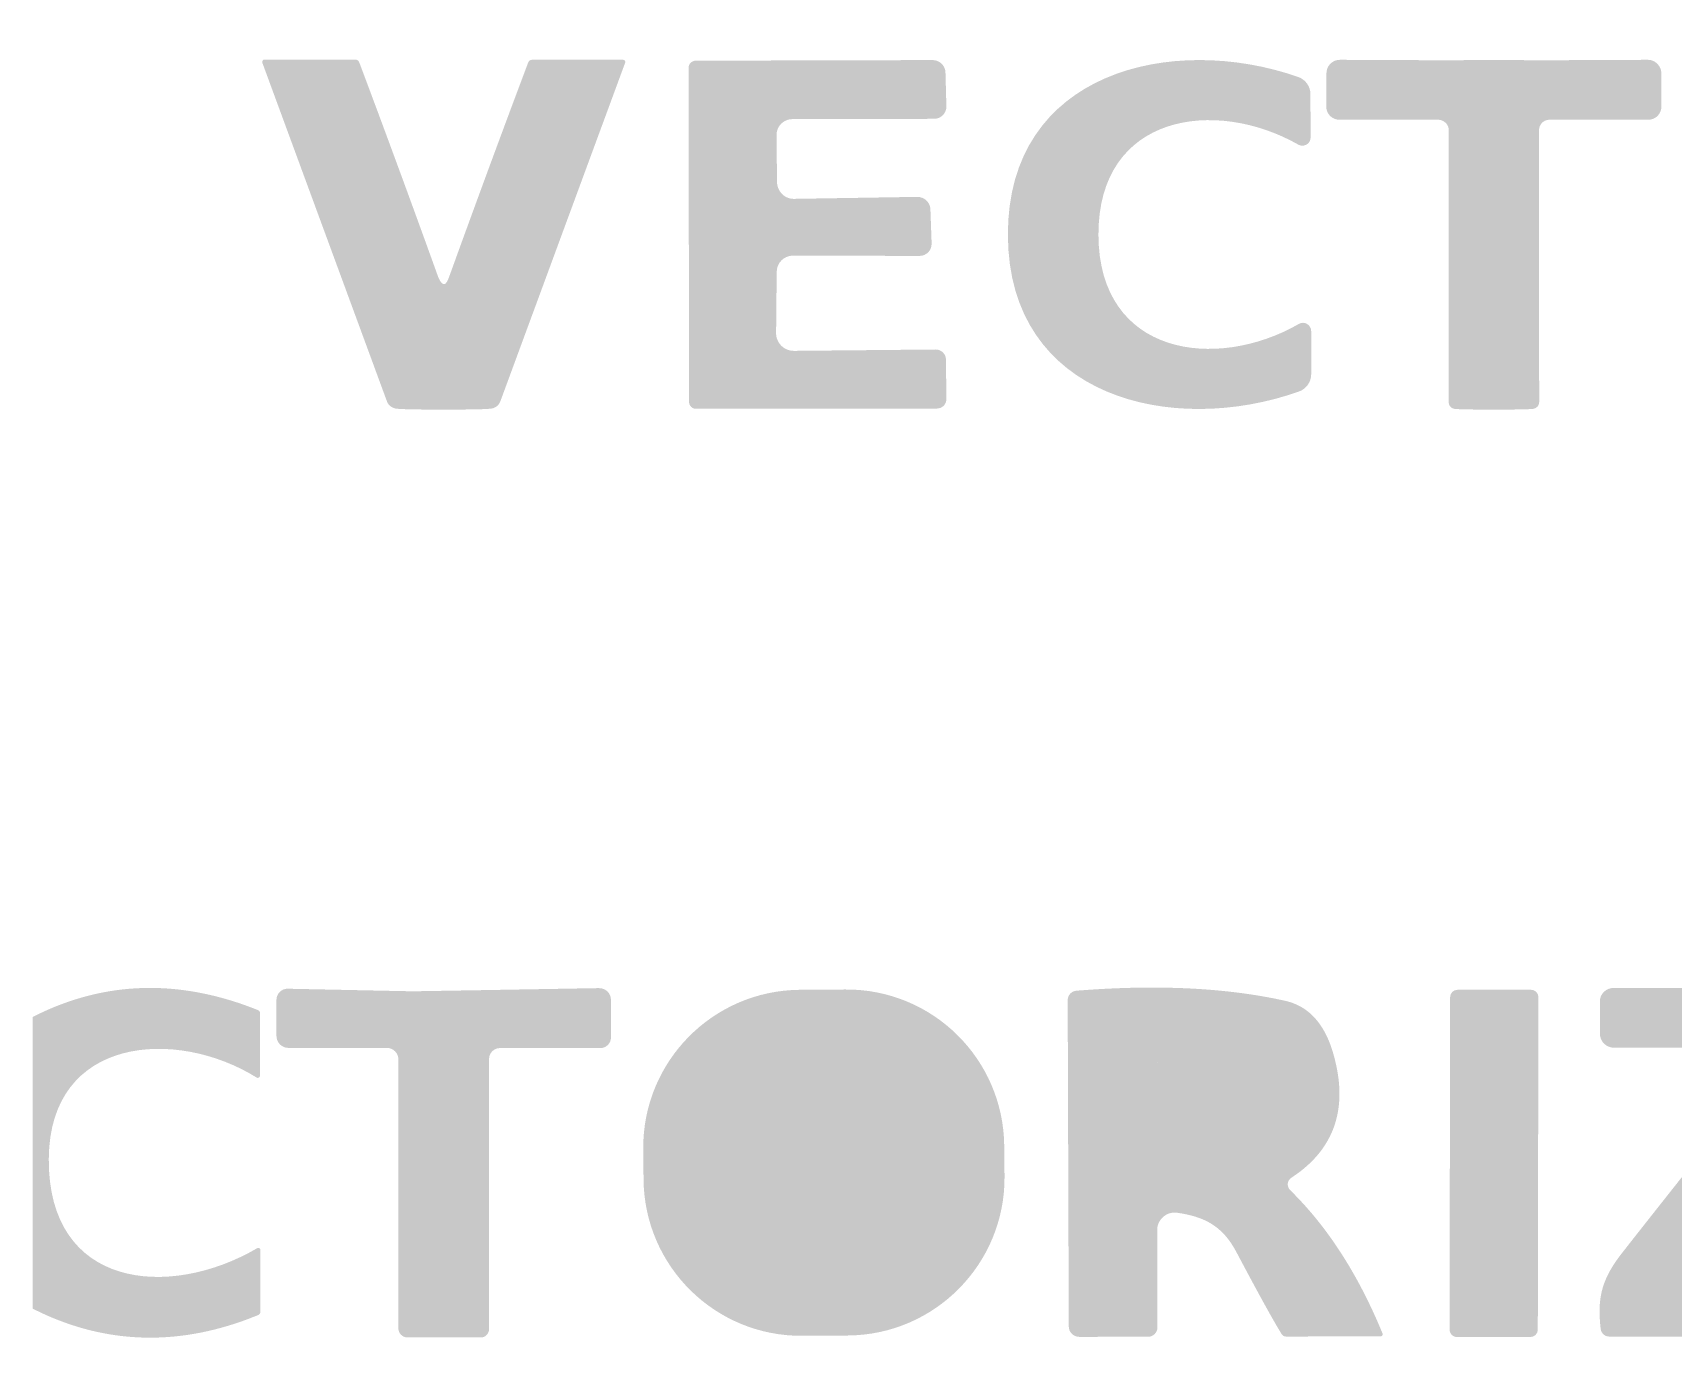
# Model space of a CAD drawing. Extents: x 0 to 650, y 0 to 488.
# Drawn here: x 0 to 107.8, y 266.3 to 353.8 of the extents above; entities that cross this region are included whole.
import ezdxf

# ---------------------------------------------------------------- set-up
doc = ezdxf.new("R2010")
doc.units = 0
doc.linetypes.add('Solid', pattern=[0])
doc.layers.add('Layer 1', color=7, linetype='Solid', lineweight=0)

msp = doc.modelspace()

# ---------------------------------------------------------------- hatches: boundary and pattern name
at = {"layer": 'Layer 1', "linetype": 'Solid', "lineweight": 0}
h = msp.add_hatch(color=8, dxfattribs=at)
edge = h.paths.add_edge_path(flags=0)
edge.add_spline(control_points=[(64.07, 340.47), (64.04, 351.21), (74.87, 353.75), (83.15, 350.85)], knot_values=[0, 0, 0, 0, 1, 1, 1, 1], degree=3, periodic=0)
edge.add_spline(control_points=[(83.15, 350.85), (83.63, 350.68), (83.95, 350.23), (83.95, 349.72)], knot_values=[0, 0, 0, 0, 1, 1, 1, 1], degree=3, periodic=0)
edge.add_line((83.95, 349.72), (83.96, 346.88))
edge.add_line((83.96, 346.88), (83.96, 346.88))
edge.add_spline(control_points=[(83.96, 346.88), (83.97, 346.68), (83.86, 346.51), (83.7, 346.41)], knot_values=[0, 0, 0, 0, 1, 1, 1, 1], degree=3, periodic=0)
edge.add_spline(control_points=[(83.7, 346.41), (83.53, 346.31), (83.33, 346.31), (83.16, 346.4)], knot_values=[0, 0, 0, 0, 1, 1, 1, 1], degree=3, periodic=0)
edge.add_spline(control_points=[(83.16, 346.4), (77.69, 349.52), (70, 348.41), (70.02, 340.48)], knot_values=[0, 0, 0, 0, 1, 1, 1, 1], degree=3, periodic=0)
edge.add_spline(control_points=[(70.02, 340.48), (70.04, 332.55), (77.73, 331.48), (83.19, 334.62)], knot_values=[0, 0, 0, 0, 1, 1, 1, 1], degree=3, periodic=0)
edge.add_spline(control_points=[(83.19, 334.62), (83.36, 334.72), (83.56, 334.72), (83.73, 334.62)], knot_values=[0, 0, 0, 0, 1, 1, 1, 1], degree=3, periodic=0)
edge.add_spline(control_points=[(83.73, 334.62), (83.89, 334.52), (84, 334.35), (84, 334.15)], knot_values=[0, 0, 0, 0, 1, 1, 1, 1], degree=3, periodic=0)
edge.add_line((84, 334.15), (84, 331.31))
edge.add_spline(control_points=[(84, 331.31), (84, 330.81), (83.68, 330.35), (83.2, 330.18)], knot_values=[0, 0, 0, 0, 1, 1, 1, 1], degree=3, periodic=0)
edge.add_spline(control_points=[(83.2, 330.18), (74.93, 327.23), (64.1, 329.72), (64.07, 340.47)], knot_values=[0, 0, 0, 0, 1, 1, 1, 1], degree=3, periodic=0)
h = msp.add_hatch(color=8, dxfattribs=at)
edge = h.paths.add_edge_path(flags=0)
edge.add_spline(control_points=[(26.99, 328.99), (24.26, 328.99), (23.84, 329.06)], knot_values=[0, 0, 0, 1, 1, 1], degree=2, periodic=0)
edge.add_spline(control_points=[(23.84, 329.06), (23.58, 329.11), (23.36, 329.28), (23.27, 329.53)], knot_values=[0, 0, 0, 0, 1, 1, 1, 1], degree=3, periodic=0)
edge.add_line((23.27, 329.53), (15.08, 351.79))
edge.add_spline(control_points=[(15.08, 351.79), (15.07, 351.84), (15.07, 351.89), (15.1, 351.93)], knot_values=[0, 0, 0, 0, 1, 1, 1, 1], degree=3, periodic=0)
edge.add_spline(control_points=[(15.1, 351.93), (15.12, 351.97), (15.17, 351.99), (15.21, 351.99)], knot_values=[0, 0, 0, 0, 1, 1, 1, 1], degree=3, periodic=0)
edge.add_line((15.21, 351.99), (21.19, 351.99))
edge.add_line((21.19, 351.99), (21.19, 351.99))
edge.add_spline(control_points=[(21.19, 351.99), (21.31, 351.99), (21.41, 351.92), (21.45, 351.81)], knot_values=[0, 0, 0, 0, 1, 1, 1, 1], degree=3, periodic=0)
edge.add_spline(control_points=[(21.45, 351.81), (24.04, 344.92), (26.6, 337.81)], knot_values=[0, 0, 0, 1, 1, 1], degree=2, periodic=0)
edge.add_spline(control_points=[(26.6, 337.81), (26.8, 337.24), (27.04, 337.24)], knot_values=[0, 0, 0, 1, 1, 1], degree=2, periodic=0)
edge.add_spline(control_points=[(27.04, 337.24), (27.19, 337.24), (27.39, 337.81)], knot_values=[0, 0, 0, 1, 1, 1], degree=2, periodic=0)
edge.add_spline(control_points=[(27.39, 337.81), (29.96, 344.92), (32.55, 351.8)], knot_values=[0, 0, 0, 1, 1, 1], degree=2, periodic=0)
edge.add_line((32.55, 351.8), (32.55, 351.8))
edge.add_spline(control_points=[(32.55, 351.8), (32.59, 351.91), (32.7, 351.98), (32.81, 351.98)], knot_values=[0, 0, 0, 0, 1, 1, 1, 1], degree=3, periodic=0)
edge.add_line((32.81, 351.98), (38.79, 351.98))
edge.add_line((38.79, 351.98), (38.79, 351.98))
edge.add_spline(control_points=[(38.79, 351.98), (38.84, 351.98), (38.88, 351.96), (38.91, 351.92)], knot_values=[0, 0, 0, 0, 1, 1, 1, 1], degree=3, periodic=0)
edge.add_spline(control_points=[(38.91, 351.92), (38.93, 351.88), (38.94, 351.83), (38.92, 351.78)], knot_values=[0, 0, 0, 0, 1, 1, 1, 1], degree=3, periodic=0)
edge.add_line((38.92, 351.78), (30.72, 329.53))
edge.add_line((30.72, 329.53), (30.72, 329.53))
edge.add_spline(control_points=[(30.72, 329.53), (30.62, 329.28), (30.41, 329.1), (30.15, 329.06)], knot_values=[0, 0, 0, 0, 1, 1, 1, 1], degree=3, periodic=0)
edge.add_spline(control_points=[(30.15, 329.06), (29.72, 328.99), (26.99, 328.99)], knot_values=[0, 0, 0, 1, 1, 1], degree=2, periodic=0)
h = msp.add_hatch(color=8, dxfattribs=at)
edge = h.paths.add_edge_path(flags=0)
edge.add_line((59.33, 332.94), (59.33, 332.94))
edge.add_spline(control_points=[(59.33, 332.94), (59.69, 332.94), (60, 332.65), (60, 332.28)], knot_values=[0, 0, 0, 0, 1, 1, 1, 1], degree=3, periodic=0)
edge.add_line((60, 332.28), (60.03, 329.69))
edge.add_line((60.03, 329.69), (60.03, 329.69))
edge.add_spline(control_points=[(60.03, 329.69), (60.03, 329.52), (59.97, 329.36), (59.85, 329.24)], knot_values=[0, 0, 0, 0, 1, 1, 1, 1], degree=3, periodic=0)
edge.add_spline(control_points=[(59.85, 329.24), (59.74, 329.13), (59.58, 329.06), (59.41, 329.06)], knot_values=[0, 0, 0, 0, 1, 1, 1, 1], degree=3, periodic=0)
edge.add_line((59.41, 329.06), (43.56, 329.05))
edge.add_line((43.56, 329.05), (43.56, 329.05))
edge.add_spline(control_points=[(43.56, 329.05), (43.44, 329.05), (43.33, 329.09), (43.25, 329.18)], knot_values=[0, 0, 0, 0, 1, 1, 1, 1], degree=3, periodic=0)
edge.add_spline(control_points=[(43.25, 329.18), (43.17, 329.26), (43.12, 329.37), (43.12, 329.49)], knot_values=[0, 0, 0, 0, 1, 1, 1, 1], degree=3, periodic=0)
edge.add_line((43.12, 329.49), (43.09, 351.44))
edge.add_line((43.09, 351.44), (43.09, 351.44))
edge.add_spline(control_points=[(43.09, 351.44), (43.08, 351.57), (43.13, 351.69), (43.22, 351.78)], knot_values=[0, 0, 0, 0, 1, 1, 1, 1], degree=3, periodic=0)
edge.add_spline(control_points=[(43.22, 351.78), (43.31, 351.87), (43.44, 351.92), (43.57, 351.92)], knot_values=[0, 0, 0, 0, 1, 1, 1, 1], degree=3, periodic=0)
edge.add_line((43.57, 351.92), (59.13, 351.96))
edge.add_line((59.13, 351.96), (59.13, 351.96))
edge.add_spline(control_points=[(59.13, 351.96), (59.59, 351.96), (59.97, 351.59), (59.97, 351.12)], knot_values=[0, 0, 0, 0, 1, 1, 1, 1], degree=3, periodic=0)
edge.add_line((59.97, 351.12), (60.03, 348.91))
edge.add_line((60.03, 348.91), (60.03, 348.91))
edge.add_spline(control_points=[(60.03, 348.91), (60.03, 348.7), (59.95, 348.49), (59.8, 348.34)], knot_values=[0, 0, 0, 0, 1, 1, 1, 1], degree=3, periodic=0)
edge.add_spline(control_points=[(59.8, 348.34), (59.65, 348.19), (59.44, 348.1), (59.23, 348.1)], knot_values=[0, 0, 0, 0, 1, 1, 1, 1], degree=3, periodic=0)
edge.add_line((59.23, 348.1), (49.92, 348.08))
edge.add_spline(control_points=[(49.92, 348.08), (49.64, 348.08), (49.37, 347.97), (49.17, 347.77)], knot_values=[0, 0, 0, 0, 1, 1, 1, 1], degree=3, periodic=0)
edge.add_spline(control_points=[(49.17, 347.77), (48.97, 347.57), (48.86, 347.3), (48.87, 347.01)], knot_values=[0, 0, 0, 0, 1, 1, 1, 1], degree=3, periodic=0)
edge.add_line((48.87, 347.01), (48.9, 343.93))
edge.add_spline(control_points=[(48.9, 343.93), (48.91, 343.64), (49.03, 343.36), (49.24, 343.15)], knot_values=[0, 0, 0, 0, 1, 1, 1, 1], degree=3, periodic=0)
edge.add_spline(control_points=[(49.24, 343.15), (49.45, 342.94), (49.74, 342.83), (50.03, 342.84)], knot_values=[0, 0, 0, 0, 1, 1, 1, 1], degree=3, periodic=0)
edge.add_line((50.03, 342.84), (58.12, 342.97))
edge.add_line((58.12, 342.97), (58.12, 342.97))
edge.add_spline(control_points=[(58.12, 342.97), (58.58, 342.97), (58.97, 342.61), (58.98, 342.15)], knot_values=[0, 0, 0, 0, 1, 1, 1, 1], degree=3, periodic=0)
edge.add_line((58.98, 342.15), (59.06, 339.9))
edge.add_line((59.06, 339.9), (59.06, 339.9))
edge.add_spline(control_points=[(59.06, 339.9), (59.06, 339.68), (58.98, 339.48), (58.84, 339.33)], knot_values=[0, 0, 0, 0, 1, 1, 1, 1], degree=3, periodic=0)
edge.add_spline(control_points=[(58.84, 339.33), (58.69, 339.18), (58.48, 339.09), (58.27, 339.09)], knot_values=[0, 0, 0, 0, 1, 1, 1, 1], degree=3, periodic=0)
edge.add_line((58.27, 339.09), (49.95, 339.11))
edge.add_spline(control_points=[(49.95, 339.11), (49.36, 339.11), (48.88, 338.63), (48.88, 338.04)], knot_values=[0, 0, 0, 0, 1, 1, 1, 1], degree=3, periodic=0)
edge.add_line((48.88, 338.04), (48.84, 334))
edge.add_spline(control_points=[(48.84, 334), (48.84, 333.7), (48.97, 333.4), (49.19, 333.18)], knot_values=[0, 0, 0, 0, 1, 1, 1, 1], degree=3, periodic=0)
edge.add_spline(control_points=[(49.19, 333.18), (49.41, 332.97), (49.7, 332.85), (50.01, 332.85)], knot_values=[0, 0, 0, 0, 1, 1, 1, 1], degree=3, periodic=0)
edge.add_line((50.01, 332.85), (59.33, 332.94))
h = msp.add_hatch(color=8, dxfattribs=at)
edge = h.paths.add_edge_path(flags=0)
edge.add_spline(control_points=[(96, 328.99), (93.79, 328.99), (93.41, 329.04)], knot_values=[0, 0, 0, 1, 1, 1], degree=2, periodic=0)
edge.add_line((93.41, 329.04), (93.41, 329.04))
edge.add_spline(control_points=[(93.41, 329.04), (93.19, 329.07), (93.03, 329.26), (93.03, 329.48)], knot_values=[0, 0, 0, 0, 1, 1, 1, 1], degree=3, periodic=0)
edge.add_line((93.03, 329.48), (93.04, 347.35))
edge.add_line((93.04, 347.35), (93.04, 347.35))
edge.add_spline(control_points=[(93.04, 347.35), (93.04, 347.53), (92.97, 347.71), (92.84, 347.83)], knot_values=[0, 0, 0, 0, 1, 1, 1, 1], degree=3, periodic=0)
edge.add_spline(control_points=[(92.84, 347.83), (92.71, 347.96), (92.54, 348.04), (92.36, 348.04)], knot_values=[0, 0, 0, 0, 1, 1, 1, 1], degree=3, periodic=0)
edge.add_line((92.36, 348.04), (85.85, 348.04))
edge.add_line((85.85, 348.04), (85.85, 348.04))
edge.add_spline(control_points=[(85.85, 348.04), (85.38, 348.04), (84.99, 348.42), (84.99, 348.89)], knot_values=[0, 0, 0, 0, 1, 1, 1, 1], degree=3, periodic=0)
edge.add_line((84.99, 348.89), (85, 351.08))
edge.add_spline(control_points=[(85, 351.08), (85, 351.32), (85.09, 351.55), (85.26, 351.72)], knot_values=[0, 0, 0, 0, 1, 1, 1, 1], degree=3, periodic=0)
edge.add_spline(control_points=[(85.26, 351.72), (85.43, 351.89), (85.66, 351.98), (85.9, 351.98)], knot_values=[0, 0, 0, 0, 1, 1, 1, 1], degree=3, periodic=0)
edge.add_spline(control_points=[(85.9, 351.98), (90.7, 351.94), (96, 351.96)], knot_values=[0, 0, 0, 1, 1, 1], degree=2, periodic=0)
edge.add_spline(control_points=[(96, 351.96), (101.3, 351.94), (106.1, 351.98)], knot_values=[0, 0, 0, 1, 1, 1], degree=2, periodic=0)
edge.add_line((106.1, 351.98), (106.1, 351.98))
edge.add_spline(control_points=[(106.1, 351.98), (106.34, 351.99), (106.57, 351.89), (106.74, 351.72)], knot_values=[0, 0, 0, 0, 1, 1, 1, 1], degree=3, periodic=0)
edge.add_spline(control_points=[(106.74, 351.72), (106.91, 351.55), (107.01, 351.33), (107.01, 351.09)], knot_values=[0, 0, 0, 0, 1, 1, 1, 1], degree=3, periodic=0)
edge.add_line((107.01, 351.09), (107.01, 348.9))
edge.add_line((107.01, 348.9), (107.01, 348.9))
edge.add_spline(control_points=[(107.01, 348.9), (107.01, 348.42), (106.63, 348.04), (106.16, 348.04)], knot_values=[0, 0, 0, 0, 1, 1, 1, 1], degree=3, periodic=0)
edge.add_line((106.16, 348.04), (99.65, 348.04))
edge.add_line((99.65, 348.04), (99.65, 348.04))
edge.add_spline(control_points=[(99.65, 348.04), (99.27, 348.04), (98.97, 347.73), (98.97, 347.35)], knot_values=[0, 0, 0, 0, 1, 1, 1, 1], degree=3, periodic=0)
edge.add_line((98.97, 347.35), (98.98, 329.48))
edge.add_spline(control_points=[(98.98, 329.48), (98.98, 329.26), (98.82, 329.07), (98.59, 329.04)], knot_values=[0, 0, 0, 0, 1, 1, 1, 1], degree=3, periodic=0)
edge.add_spline(control_points=[(98.59, 329.04), (98.21, 328.99), (96, 328.99)], knot_values=[0, 0, 0, 1, 1, 1], degree=2, periodic=0)
h = msp.add_hatch(color=8, dxfattribs=at)
edge = h.paths.add_edge_path(flags=0)
edge.add_line((0, 269.9), (0, 289.08))
edge.add_spline(control_points=[(0, 289.08), (7.02, 292.65), (14.81, 289.52)], knot_values=[0, 0, 0, 1, 1, 1], degree=2, periodic=0)
edge.add_line((14.81, 289.52), (14.81, 289.52))
edge.add_spline(control_points=[(14.81, 289.52), (14.88, 289.49), (14.93, 289.41), (14.93, 289.33)], knot_values=[0, 0, 0, 0, 1, 1, 1, 1], degree=3, periodic=0)
edge.add_line((14.93, 289.33), (14.93, 285.22))
edge.add_line((14.93, 285.22), (14.93, 285.22))
edge.add_spline(control_points=[(14.93, 285.22), (14.93, 285.17), (14.9, 285.12), (14.86, 285.09)], knot_values=[0, 0, 0, 0, 1, 1, 1, 1], degree=3, periodic=0)
edge.add_spline(control_points=[(14.86, 285.09), (14.81, 285.06), (14.75, 285.06), (14.71, 285.09)], knot_values=[0, 0, 0, 0, 1, 1, 1, 1], degree=3, periodic=0)
edge.add_spline(control_points=[(14.71, 285.09), (9.45, 288.38), (1.1, 287.83), (1.05, 279.75)], knot_values=[0, 0, 0, 0, 1, 1, 1, 1], degree=3, periodic=0)
edge.add_spline(control_points=[(1.05, 279.75), (0.99, 271.25), (8.91, 270.47), (14.75, 273.88)], knot_values=[0, 0, 0, 0, 1, 1, 1, 1], degree=3, periodic=0)
edge.add_line((14.75, 273.88), (14.75, 273.88))
edge.add_spline(control_points=[(14.75, 273.88), (14.79, 273.9), (14.85, 273.9), (14.89, 273.88)], knot_values=[0, 0, 0, 0, 1, 1, 1, 1], degree=3, periodic=0)
edge.add_spline(control_points=[(14.89, 273.88), (14.93, 273.86), (14.96, 273.81), (14.96, 273.76)], knot_values=[0, 0, 0, 0, 1, 1, 1, 1], degree=3, periodic=0)
edge.add_line((14.96, 273.76), (14.96, 269.72))
edge.add_line((14.96, 269.72), (14.96, 269.72))
edge.add_spline(control_points=[(14.96, 269.72), (14.96, 269.62), (14.9, 269.52), (14.8, 269.48)], knot_values=[0, 0, 0, 0, 1, 1, 1, 1], degree=3, periodic=0)
edge.add_spline(control_points=[(14.8, 269.48), (7.09, 266.32), (0, 269.9)], knot_values=[0, 0, 0, 1, 1, 1], degree=2, periodic=0)
h = msp.add_hatch(color=250, dxfattribs=at)
edge = h.paths.add_edge_path(flags=0)
edge.add_line((88.69, 268.27), (88.69, 268.27))
edge.add_spline(control_points=[(88.69, 268.27), (88.71, 268.23), (88.7, 268.18), (88.68, 268.15)], knot_values=[0, 0, 0, 0, 1, 1, 1, 1], degree=3, periodic=0)
edge.add_spline(control_points=[(88.68, 268.15), (88.66, 268.11), (88.62, 268.09), (88.57, 268.09)], knot_values=[0, 0, 0, 0, 1, 1, 1, 1], degree=3, periodic=0)
edge.add_line((88.57, 268.09), (82.35, 268.07))
edge.add_line((82.35, 268.07), (82.35, 268.07))
edge.add_spline(control_points=[(82.35, 268.07), (82.23, 268.07), (82.12, 268.13), (82.06, 268.23)], knot_values=[0, 0, 0, 0, 1, 1, 1, 1], degree=3, periodic=0)
edge.add_spline(control_points=[(82.06, 268.23), (81.25, 269.53), (79.06, 273.67)], knot_values=[0, 0, 0, 1, 1, 1], degree=2, periodic=0)
edge.add_spline(control_points=[(79.06, 273.67), (78.16, 275.35), (76.96, 275.96), (75.17, 276.21)], knot_values=[0, 0, 0, 0, 1, 1, 1, 1], degree=3, periodic=0)
edge.add_line((75.17, 276.21), (75.17, 276.21))
edge.add_spline(control_points=[(75.17, 276.21), (74.84, 276.25), (74.51, 276.15), (74.27, 275.93)], knot_values=[0, 0, 0, 0, 1, 1, 1, 1], degree=3, periodic=0)
edge.add_spline(control_points=[(74.27, 275.93), (74.02, 275.71), (73.88, 275.4), (73.88, 275.08)], knot_values=[0, 0, 0, 0, 1, 1, 1, 1], degree=3, periodic=0)
edge.add_line((73.88, 275.08), (73.9, 268.68))
edge.add_spline(control_points=[(73.9, 268.68), (73.9, 268.34), (73.63, 268.06), (73.29, 268.06)], knot_values=[0, 0, 0, 0, 1, 1, 1, 1], degree=3, periodic=0)
edge.add_line((73.29, 268.06), (68.76, 268.05))
edge.add_line((68.76, 268.05), (68.76, 268.05))
edge.add_spline(control_points=[(68.76, 268.05), (68.38, 268.05), (68.07, 268.36), (68.07, 268.74)], knot_values=[0, 0, 0, 0, 1, 1, 1, 1], degree=3, periodic=0)
edge.add_line((68.07, 268.74), (68, 290.19))
edge.add_line((68, 290.19), (68, 290.19))
edge.add_spline(control_points=[(68, 290.19), (68, 290.51), (68.25, 290.77), (68.57, 290.8)], knot_values=[0, 0, 0, 0, 1, 1, 1, 1], degree=3, periodic=0)
edge.add_spline(control_points=[(68.57, 290.8), (76.48, 291.43), (82.27, 290.14)], knot_values=[0, 0, 0, 1, 1, 1], degree=2, periodic=0)
edge.add_spline(control_points=[(82.27, 290.14), (84.65, 289.62), (85.49, 286.53)], knot_values=[0, 0, 0, 1, 1, 1], degree=2, periodic=0)
edge.add_spline(control_points=[(85.49, 286.53), (86.93, 281.28), (82.7, 278.51)], knot_values=[0, 0, 0, 1, 1, 1], degree=2, periodic=0)
edge.add_spline(control_points=[(82.7, 278.51), (82.56, 278.42), (82.48, 278.28), (82.46, 278.12)], knot_values=[0, 0, 0, 0, 1, 1, 1, 1], degree=3, periodic=0)
edge.add_spline(control_points=[(82.46, 278.12), (82.45, 277.96), (82.51, 277.81), (82.62, 277.69)], knot_values=[0, 0, 0, 0, 1, 1, 1, 1], degree=3, periodic=0)
edge.add_spline(control_points=[(82.62, 277.69), (86.29, 274.1), (88.69, 268.27)], knot_values=[0, 0, 0, 1, 1, 1], degree=2, periodic=0)
edge = h.paths.add_edge_path(flags=0)
edge.add_line((73.87, 286.03), (73.58, 281.15))
edge.add_spline(control_points=[(73.58, 281.15), (73.53, 280.46), (74.06, 279.86), (74.76, 279.82)], knot_values=[0, 0, 0, 0, 1, 1, 1, 1], degree=3, periodic=0)
edge.add_line((74.76, 279.82), (76.42, 279.72))
edge.add_line((76.42, 279.72), (76.42, 279.72))
edge.add_spline(control_points=[(76.42, 279.72), (77.3, 279.66), (78.15, 279.95), (78.8, 280.51)], knot_values=[0, 0, 0, 0, 1, 1, 1, 1], degree=3, periodic=0)
edge.add_spline(control_points=[(78.8, 280.51), (79.46, 281.07), (79.85, 281.86), (79.9, 282.7)], knot_values=[0, 0, 0, 0, 1, 1, 1, 1], degree=3, periodic=0)
edge.add_line((79.9, 282.7), (79.97, 283.72))
edge.add_spline(control_points=[(79.97, 283.72), (80.07, 285.48), (78.69, 286.99), (76.88, 287.1)], knot_values=[0, 0, 0, 0, 1, 1, 1, 1], degree=3, periodic=0)
edge.add_line((76.88, 287.1), (75.21, 287.21))
edge.add_line((75.21, 287.21), (75.21, 287.21))
edge.add_spline(control_points=[(75.21, 287.21), (74.88, 287.23), (74.55, 287.11), (74.3, 286.89)], knot_values=[0, 0, 0, 0, 1, 1, 1, 1], degree=3, periodic=0)
edge.add_spline(control_points=[(74.3, 286.89), (74.05, 286.67), (73.9, 286.36), (73.87, 286.03)], knot_values=[0, 0, 0, 0, 1, 1, 1, 1], degree=3, periodic=0)
edge.add_line((73.87, 286.03), (73.87, 286.03))
h = msp.add_hatch(color=8, dxfattribs=at)
edge = h.paths.add_edge_path(flags=0)
edge.add_line((24.96, 290.76), (26.12, 284.76))
edge.add_line((26.12, 284.76), (26.12, 284.76))
edge.add_spline(control_points=[(26.12, 284.76), (26.14, 284.65), (26.23, 284.57), (26.33, 284.56)], knot_values=[0, 0, 0, 0, 1, 1, 1, 1], degree=3, periodic=0)
edge.add_spline(control_points=[(26.33, 284.56), (26.44, 284.54), (26.54, 284.59), (26.59, 284.69)], knot_values=[0, 0, 0, 0, 1, 1, 1, 1], degree=3, periodic=0)
edge.add_line((26.59, 284.69), (29.72, 290.84))
edge.add_line((29.72, 290.84), (37.2, 290.97))
edge.add_line((37.2, 290.97), (37.2, 290.97))
edge.add_spline(control_points=[(37.2, 290.97), (37.41, 290.97), (37.61, 290.89), (37.76, 290.75)], knot_values=[0, 0, 0, 0, 1, 1, 1, 1], degree=3, periodic=0)
edge.add_spline(control_points=[(37.76, 290.75), (37.91, 290.6), (37.99, 290.4), (37.99, 290.19)], knot_values=[0, 0, 0, 0, 1, 1, 1, 1], degree=3, periodic=0)
edge.add_line((37.99, 290.19), (37.99, 287.73))
edge.add_line((37.99, 287.73), (37.99, 287.73))
edge.add_spline(control_points=[(37.99, 287.73), (37.99, 287.54), (37.92, 287.37), (37.79, 287.24)], knot_values=[0, 0, 0, 0, 1, 1, 1, 1], degree=3, periodic=0)
edge.add_spline(control_points=[(37.79, 287.24), (37.66, 287.1), (37.48, 287.03), (37.3, 287.03)], knot_values=[0, 0, 0, 0, 1, 1, 1, 1], degree=3, periodic=0)
edge.add_line((37.3, 287.03), (30.7, 287.03))
edge.add_line((30.7, 287.03), (30.7, 287.03))
edge.add_spline(control_points=[(30.7, 287.03), (30.51, 287.03), (30.33, 286.96), (30.19, 286.82)], knot_values=[0, 0, 0, 0, 1, 1, 1, 1], degree=3, periodic=0)
edge.add_spline(control_points=[(30.19, 286.82), (30.06, 286.69), (29.98, 286.51), (29.98, 286.32)], knot_values=[0, 0, 0, 0, 1, 1, 1, 1], degree=3, periodic=0)
edge.add_line((29.98, 286.32), (29.98, 268.57))
edge.add_line((29.98, 268.57), (29.98, 268.57))
edge.add_spline(control_points=[(29.98, 268.57), (29.98, 268.42), (29.92, 268.28), (29.82, 268.17)], knot_values=[0, 0, 0, 0, 1, 1, 1, 1], degree=3, periodic=0)
edge.add_spline(control_points=[(29.82, 268.17), (29.72, 268.07), (29.58, 268.01), (29.43, 268.01)], knot_values=[0, 0, 0, 0, 1, 1, 1, 1], degree=3, periodic=0)
edge.add_line((29.43, 268.01), (24.62, 268.01))
edge.add_line((24.62, 268.01), (24.62, 268.01))
edge.add_spline(control_points=[(24.62, 268.01), (24.29, 268.01), (24.02, 268.28), (24.02, 268.62)], knot_values=[0, 0, 0, 0, 1, 1, 1, 1], degree=3, periodic=0)
edge.add_line((24.02, 268.62), (24.02, 286.3))
edge.add_line((24.02, 286.3), (24.02, 286.3))
edge.add_spline(control_points=[(24.02, 286.3), (24.02, 286.5), (23.94, 286.68), (23.8, 286.82)], knot_values=[0, 0, 0, 0, 1, 1, 1, 1], degree=3, periodic=0)
edge.add_spline(control_points=[(23.8, 286.82), (23.66, 286.96), (23.48, 287.04), (23.28, 287.04)], knot_values=[0, 0, 0, 0, 1, 1, 1, 1], degree=3, periodic=0)
edge.add_line((23.28, 287.04), (16.8, 287.04))
edge.add_line((16.8, 287.04), (16.8, 287.04))
edge.add_spline(control_points=[(16.8, 287.04), (16.36, 287.04), (16.01, 287.39), (16.01, 287.83)], knot_values=[0, 0, 0, 0, 1, 1, 1, 1], degree=3, periodic=0)
edge.add_line((16.01, 287.83), (16.01, 290.2))
edge.add_spline(control_points=[(16.01, 290.2), (16.01, 290.4), (16.09, 290.59), (16.23, 290.72)], knot_values=[0, 0, 0, 0, 1, 1, 1, 1], degree=3, periodic=0)
edge.add_spline(control_points=[(16.23, 290.72), (16.37, 290.86), (16.56, 290.94), (16.76, 290.93)], knot_values=[0, 0, 0, 0, 1, 1, 1, 1], degree=3, periodic=0)
edge.add_line((16.76, 290.93), (24.96, 290.76))
h = msp.add_hatch(color=250, dxfattribs=at)
edge = h.paths.add_edge_path(flags=0)
edge.add_line((29.72, 290.84), (26.59, 284.69))
edge.add_line((26.59, 284.69), (26.59, 284.69))
edge.add_spline(control_points=[(26.59, 284.69), (26.54, 284.59), (26.44, 284.54), (26.33, 284.56)], knot_values=[0, 0, 0, 0, 1, 1, 1, 1], degree=3, periodic=0)
edge.add_spline(control_points=[(26.33, 284.56), (26.23, 284.57), (26.14, 284.65), (26.12, 284.76)], knot_values=[0, 0, 0, 0, 1, 1, 1, 1], degree=3, periodic=0)
edge.add_line((26.12, 284.76), (24.96, 290.76))
edge.add_line((24.96, 290.76), (29.72, 290.84))
h = msp.add_hatch(color=8, dxfattribs=at)
edge = h.paths.add_edge_path(flags=0)
edge.add_spline(control_points=[(63.85, 278.58), (63.89, 272.86), (59.28, 268.18), (53.55, 268.14)], knot_values=[0, 0, 0, 0, 1, 1, 1, 1], degree=3, periodic=0)
edge.add_line((53.55, 268.14), (50.57, 268.12))
edge.add_spline(control_points=[(50.57, 268.12), (44.84, 268.08), (40.17, 272.69), (40.13, 278.42)], knot_values=[0, 0, 0, 0, 1, 1, 1, 1], degree=3, periodic=0)
edge.add_line((40.13, 278.42), (40.11, 280.42))
edge.add_spline(control_points=[(40.11, 280.42), (40.07, 286.14), (44.68, 290.82), (50.41, 290.86)], knot_values=[0, 0, 0, 0, 1, 1, 1, 1], degree=3, periodic=0)
edge.add_line((50.41, 290.86), (53.39, 290.88))
edge.add_spline(control_points=[(53.39, 290.88), (59.12, 290.92), (63.79, 286.31), (63.83, 280.58)], knot_values=[0, 0, 0, 0, 1, 1, 1, 1], degree=3, periodic=0)
edge.add_line((63.83, 280.58), (63.85, 278.58))
edge = h.paths.add_edge_path(flags=0)
edge.add_spline(control_points=[(51.99, 287.16), (48.6, 287.15), (45.85, 283.72), (45.86, 279.49)], knot_values=[0, 0, 0, 0, 1, 1, 1, 1], degree=3, periodic=0)
edge.add_spline(control_points=[(45.86, 279.49), (45.87, 275.26), (48.62, 271.83), (52.01, 271.84)], knot_values=[0, 0, 0, 0, 1, 1, 1, 1], degree=3, periodic=0)
edge.add_spline(control_points=[(52.01, 271.84), (55.4, 271.85), (58.15, 275.28), (58.14, 279.51)], knot_values=[0, 0, 0, 0, 1, 1, 1, 1], degree=3, periodic=0)
edge.add_spline(control_points=[(58.14, 279.51), (58.13, 283.74), (55.38, 287.17), (51.99, 287.16)], knot_values=[0, 0, 0, 0, 1, 1, 1, 1], degree=3, periodic=0)
h = msp.add_hatch(color=250, dxfattribs=at)
edge = h.paths.add_edge_path(flags=0)
edge.add_spline(control_points=[(98.89, 268.52), (98.89, 268.25), (98.67, 268.04), (98.4, 268.04)], knot_values=[0, 0, 0, 0, 1, 1, 1, 1], degree=3, periodic=0)
edge.add_line((98.4, 268.04), (93.58, 268.04))
edge.add_spline(control_points=[(93.58, 268.04), (93.31, 268.04), (93.09, 268.26), (93.09, 268.54)], knot_values=[0, 0, 0, 0, 1, 1, 1, 1], degree=3, periodic=0)
edge.add_line((93.09, 268.54), (93.13, 290.38))
edge.add_spline(control_points=[(93.13, 290.38), (93.13, 290.65), (93.35, 290.86), (93.62, 290.86)], knot_values=[0, 0, 0, 0, 1, 1, 1, 1], degree=3, periodic=0)
edge.add_line((93.62, 290.86), (98.44, 290.86))
edge.add_spline(control_points=[(98.44, 290.86), (98.71, 290.86), (98.93, 290.64), (98.93, 290.36)], knot_values=[0, 0, 0, 0, 1, 1, 1, 1], degree=3, periodic=0)
edge.add_line((98.93, 290.36), (98.89, 268.52))
h = msp.add_hatch(color=8, dxfattribs=at)
edge = h.paths.add_edge_path(flags=0)
edge.add_spline(control_points=[(110.59, 281.37), (113.24, 284.73), (114.64, 286.48)], knot_values=[0, 0, 0, 1, 1, 1], degree=2, periodic=0)
edge.add_line((114.64, 286.48), (114.64, 286.48))
edge.add_spline(control_points=[(114.64, 286.48), (114.73, 286.58), (114.75, 286.73), (114.69, 286.85)], knot_values=[0, 0, 0, 0, 1, 1, 1, 1], degree=3, periodic=0)
edge.add_spline(control_points=[(114.69, 286.85), (114.63, 286.97), (114.51, 287.05), (114.37, 287.05)], knot_values=[0, 0, 0, 0, 1, 1, 1, 1], degree=3, periodic=0)
edge.add_line((114.37, 287.05), (103.91, 287.05))
edge.add_line((103.91, 287.05), (103.91, 287.05))
edge.add_spline(control_points=[(103.91, 287.05), (103.66, 287.05), (103.42, 287.15), (103.24, 287.32)], knot_values=[0, 0, 0, 0, 1, 1, 1, 1], degree=3, periodic=0)
edge.add_spline(control_points=[(103.24, 287.32), (103.07, 287.5), (102.97, 287.73), (102.97, 287.98)], knot_values=[0, 0, 0, 0, 1, 1, 1, 1], degree=3, periodic=0)
edge.add_line((102.97, 287.98), (102.97, 290.1))
edge.add_spline(control_points=[(102.97, 290.1), (102.97, 290.33), (103.06, 290.56), (103.23, 290.72)], knot_values=[0, 0, 0, 0, 1, 1, 1, 1], degree=3, periodic=0)
edge.add_spline(control_points=[(103.23, 290.72), (103.4, 290.89), (103.62, 290.98), (103.86, 290.98)], knot_values=[0, 0, 0, 0, 1, 1, 1, 1], degree=3, periodic=0)
edge.add_line((103.86, 290.98), (122.36, 290.97))
edge.add_line((122.36, 290.97), (122.36, 290.97))
edge.add_spline(control_points=[(122.36, 290.97), (122.65, 290.97), (122.9, 290.75), (122.93, 290.46)], knot_values=[0, 0, 0, 0, 1, 1, 1, 1], degree=3, periodic=0)
edge.add_spline(control_points=[(122.93, 290.46), (123.14, 288.61), (122.94, 287.36), (121.7, 285.72)], knot_values=[0, 0, 0, 0, 1, 1, 1, 1], degree=3, periodic=0)
edge.add_spline(control_points=[(121.7, 285.72), (121.11, 284.93), (115.37, 277.67)], knot_values=[0, 0, 0, 1, 1, 1], degree=2, periodic=0)
edge.add_spline(control_points=[(115.37, 277.67), (112.71, 274.31), (111.3, 272.56)], knot_values=[0, 0, 0, 1, 1, 1], degree=2, periodic=0)
edge.add_spline(control_points=[(111.3, 272.56), (111.22, 272.46), (111.2, 272.31), (111.26, 272.19)], knot_values=[0, 0, 0, 0, 1, 1, 1, 1], degree=3, periodic=0)
edge.add_spline(control_points=[(111.26, 272.19), (111.32, 272.07), (111.44, 271.99), (111.57, 271.99)], knot_values=[0, 0, 0, 0, 1, 1, 1, 1], degree=3, periodic=0)
edge.add_line((111.57, 271.99), (122.04, 271.99))
edge.add_line((122.04, 271.99), (122.04, 271.99))
edge.add_spline(control_points=[(122.04, 271.99), (122.56, 271.99), (122.98, 271.57), (122.98, 271.06)], knot_values=[0, 0, 0, 0, 1, 1, 1, 1], degree=3, periodic=0)
edge.add_line((122.98, 271.06), (122.97, 268.94))
edge.add_spline(control_points=[(122.97, 268.94), (122.97, 268.45), (122.58, 268.06), (122.08, 268.06)], knot_values=[0, 0, 0, 0, 1, 1, 1, 1], degree=3, periodic=0)
edge.add_line((122.08, 268.06), (103.59, 268.07))
edge.add_line((103.59, 268.07), (103.59, 268.07))
edge.add_spline(control_points=[(103.59, 268.07), (103.29, 268.07), (103.05, 268.29), (103.02, 268.58)], knot_values=[0, 0, 0, 0, 1, 1, 1, 1], degree=3, periodic=0)
edge.add_spline(control_points=[(103.02, 268.58), (102.81, 270.43), (103.01, 271.68), (104.24, 273.32)], knot_values=[0, 0, 0, 0, 1, 1, 1, 1], degree=3, periodic=0)
edge.add_spline(control_points=[(104.24, 273.32), (104.84, 274.11), (110.59, 281.37)], knot_values=[0, 0, 0, 1, 1, 1], degree=2, periodic=0)
h = msp.add_hatch(color=7, dxfattribs=at)
edge = h.paths.add_edge_path(flags=0)
edge.add_spline(control_points=[(51.99, 287.16), (55.38, 287.17), (58.13, 283.74), (58.14, 279.51)], knot_values=[0, 0, 0, 0, 1, 1, 1, 1], degree=3, periodic=0)
edge.add_spline(control_points=[(58.14, 279.51), (58.15, 275.28), (55.4, 271.85), (52.01, 271.84)], knot_values=[0, 0, 0, 0, 1, 1, 1, 1], degree=3, periodic=0)
edge.add_spline(control_points=[(52.01, 271.84), (48.62, 271.83), (45.87, 275.26), (45.86, 279.49)], knot_values=[0, 0, 0, 0, 1, 1, 1, 1], degree=3, periodic=0)
edge.add_spline(control_points=[(45.86, 279.49), (45.85, 283.72), (48.6, 287.15), (51.99, 287.16)], knot_values=[0, 0, 0, 0, 1, 1, 1, 1], degree=3, periodic=0)
h = msp.add_hatch(color=7, dxfattribs=at)
edge = h.paths.add_edge_path(flags=0)
edge.add_line((73.87, 286.03), (73.87, 286.03))
edge.add_spline(control_points=[(73.87, 286.03), (73.92, 286.72), (74.51, 287.25), (75.21, 287.21)], knot_values=[0, 0, 0, 0, 1, 1, 1, 1], degree=3, periodic=0)
edge.add_line((75.21, 287.21), (76.88, 287.1))
edge.add_line((76.88, 287.1), (76.88, 287.1))
edge.add_spline(control_points=[(76.88, 287.1), (78.69, 286.99), (80.07, 285.48), (79.97, 283.72)], knot_values=[0, 0, 0, 0, 1, 1, 1, 1], degree=3, periodic=0)
edge.add_line((79.97, 283.72), (79.9, 282.7))
edge.add_line((79.9, 282.7), (79.9, 282.7))
edge.add_spline(control_points=[(79.9, 282.7), (79.85, 281.86), (79.46, 281.07), (78.8, 280.51)], knot_values=[0, 0, 0, 0, 1, 1, 1, 1], degree=3, periodic=0)
edge.add_spline(control_points=[(78.8, 280.51), (78.15, 279.95), (77.3, 279.66), (76.42, 279.72)], knot_values=[0, 0, 0, 0, 1, 1, 1, 1], degree=3, periodic=0)
edge.add_line((76.42, 279.72), (74.76, 279.82))
edge.add_line((74.76, 279.82), (74.76, 279.82))
edge.add_spline(control_points=[(74.76, 279.82), (74.06, 279.86), (73.53, 280.46), (73.58, 281.15)], knot_values=[0, 0, 0, 0, 1, 1, 1, 1], degree=3, periodic=0)
edge.add_line((73.58, 281.15), (73.87, 286.03))

doc.saveas('drawing.dxf')
